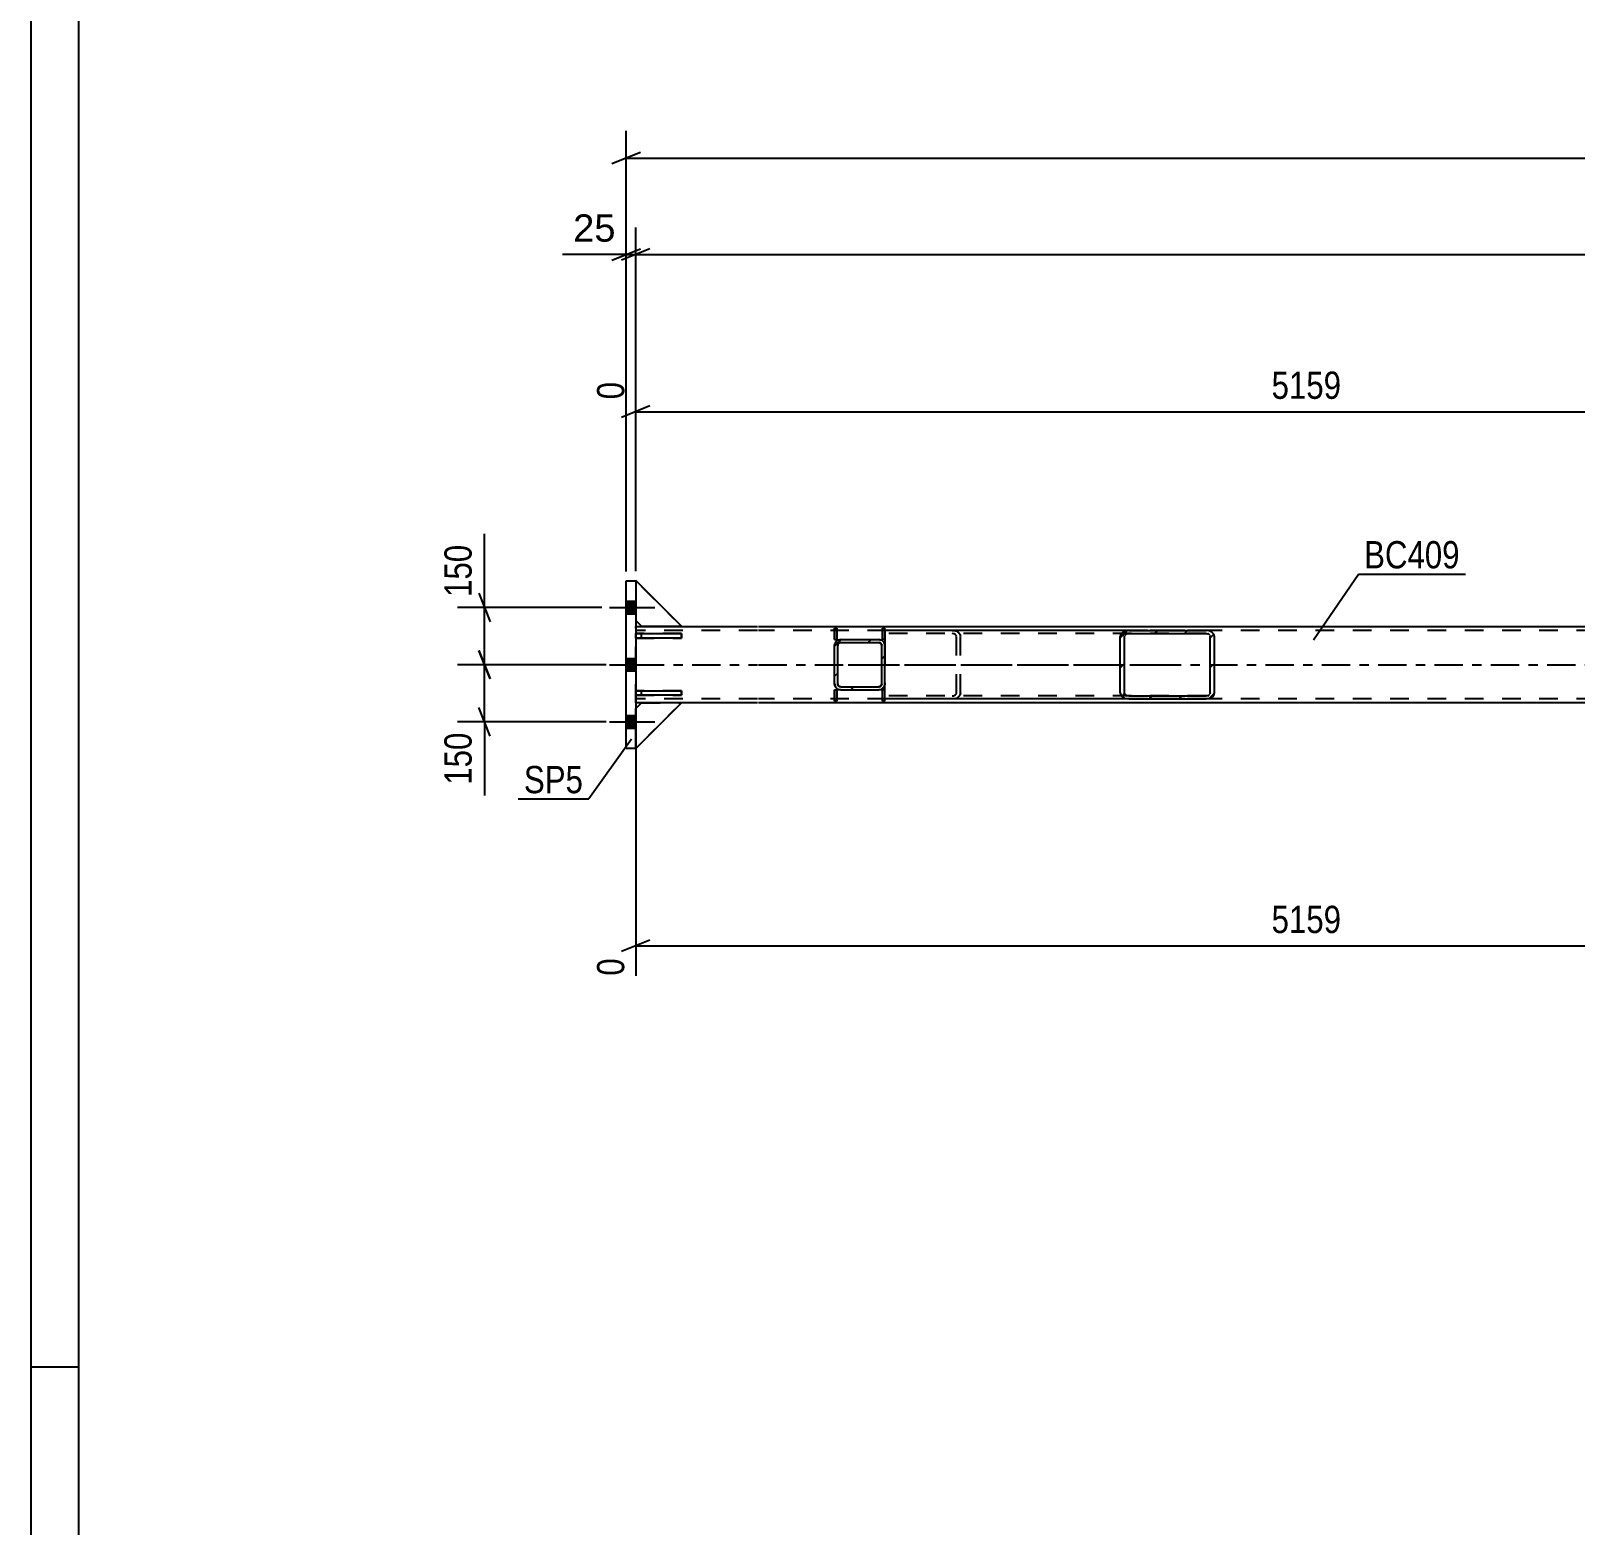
# Model space of a CAD drawing. Header units: millimetres. Extents: x 0 to 1189, y 0 to 841.
# Drawn here: x 0 to 162.2, y 281.4 to 438.4 of the extents above; entities that cross this region are included whole.
import ezdxf

# ---------------------------------------------------------------- set-up
doc = ezdxf.new("R2010")
doc.units = ezdxf.units.MM
doc.linetypes.add('DXK_LINE_DOT2', pattern=[3.9198, 1.9599, -1.9599])
doc.linetypes.add('DXK_LINE_DOT3', pattern=[5.9187, 2.979, -0.9799, 0.9799, -0.9799])
doc.styles.add('Arial', font='ARIAL.TTF', dxfattribs={"height": 0.2})
doc.styles.add('Arial Narrow', font='ARIALN.TTF', dxfattribs={"height": 0.2})

# ---------------------------------------------------------------- blocks, each defined once
blk = doc.blocks.new('Unknown-761554047-1135')
at = {"color": 5, "linetype": 'Continuous'}
for p, q in [((0, 841), (0, 0)), ((5, 836), (5, 5)), ((5, 298), (0, 298))]:
    blk.add_line(p, q, dxfattribs=at)
blk = doc.blocks.new('Part-761554047-2852 - 2746')
at = {"linetype": 'Continuous'}
h = blk.add_hatch(dxfattribs=at)
h.set_pattern_fill('', scale=0.7, style=0, pattern_type=0)
h.set_pattern_definition([(45, (123.7853, 368.2373), (-1.57154, 1.57154), [])])
h.paths.add_polyline_path([(123.45, 368.19), (123.79, 368.24), (124.07, 368.38), (124.26, 368.58), (124.33, 368.83), (124.33, 374.75), (124.26, 374.99), (124.07, 375.2), (123.79, 375.34), (123.45, 375.39), (115.32, 375.39), (114.99, 375.34), (114.7, 375.2), (114.51, 374.99), (114.44, 374.75), (114.44, 368.83), (114.51, 368.58), (114.7, 368.38), (114.99, 368.24), (115.32, 368.19)])
h.paths.add_polyline_path([(115.15, 368.53), (115.01, 368.6), (114.92, 368.71), (114.88, 368.83), (114.88, 374.75), (114.92, 374.87), (115.01, 374.97), (115.15, 375.04), (115.32, 375.07), (123.45, 375.07), (123.62, 375.04), (123.76, 374.97), (123.85, 374.87), (123.89, 374.75), (123.89, 368.83), (123.85, 368.71), (123.76, 368.6), (123.62, 368.53), (123.45, 368.51), (115.32, 368.51)])
at = {"color": 2, "linetype": 'Continuous'}
for p, q in [((115.32, 375.39), (89.71, 375.39)), ((114.51, 374.99), (114.44, 374.75)), ((114.44, 368.83), (114.44, 374.75)), ((114.88, 374.75), (114.92, 374.87)), ((114.88, 368.83), (114.88, 374.75)), ((115.32, 375.39), (114.99, 375.34)), ((115.15, 375.04), (115.32, 375.07)), ((115.32, 375.39), (123.45, 375.39)), ((115.32, 375.07), (123.45, 375.07)), ((123.79, 375.34), (123.45, 375.39)), ((123.45, 375.07), (123.62, 375.04)), ((123.85, 374.87), (123.89, 374.75)), ((123.89, 368.83), (123.89, 374.75)), ((124.33, 374.75), (124.26, 374.99)), ((124.33, 368.83), (124.33, 374.75)), ((89.71, 374.43), (89.71, 373.79)), ((89.71, 369.15), (89.71, 369.79)), ((114.44, 368.83), (114.51, 368.58)), ((114.92, 368.71), (114.88, 368.83)), ((114.99, 368.24), (115.32, 368.19)), ((115.32, 368.51), (115.15, 368.53)), ((115.32, 368.51), (123.45, 368.51)), ((123.62, 368.53), (123.45, 368.51)), ((123.45, 368.19), (123.79, 368.24)), ((123.89, 368.83), (123.85, 368.71)), ((124.26, 368.58), (124.33, 368.83)), ((115.32, 368.19), (89.71, 368.19)), ((115.32, 368.19), (123.45, 368.19))]:
    blk.add_line(p, q, dxfattribs=at)
at = {"color": 7, "linetype": 'DXK_LINE_DOT2'}
for p, q in [((89.71, 375.39), (89.71, 374.43)), ((123.45, 375.07), (89.71, 375.07)), ((96.78, 375.39), (97.11, 375.34)), ((96.95, 375.04), (96.78, 375.07)), ((97.22, 374.75), (97.18, 374.87)), ((97.22, 368.83), (97.22, 374.75)), ((97.59, 374.99), (97.66, 374.75)), ((97.66, 368.83), (97.66, 374.75)), ((123.45, 375.39), (115.32, 375.39)), ((89.71, 373.79), (89.71, 369.79)), ((89.71, 368.83), (89.71, 369.15)), ((89.71, 368.19), (89.71, 368.83)), ((123.45, 368.51), (89.71, 368.51)), ((96.78, 368.51), (96.95, 368.53)), ((97.11, 368.24), (96.78, 368.19)), ((97.18, 368.71), (97.22, 368.83)), ((97.66, 368.83), (97.59, 368.58)), ((123.45, 368.19), (115.32, 368.19))]:
    blk.add_line(p, q, dxfattribs=at)
at = {"color": 7, "linetype": 'DXK_LINE_DOT3'}
blk.add_line((85.86, 371.79), (119.39, 371.79), dxfattribs=at)
at = {"color": 7, "linetype": 'DXK_LINE_DOT2'}
for centre, radius, start, end in [((96.84, 374.66), 0.401, 32.4105, 75.4453), ((96.91, 374.56), 0.802, 32.4105, 75.4453), ((96.84, 368.92), 0.401, 284.5547, 327.5895), ((96.91, 369.01), 0.802, 284.5547, 327.5895)]:
    blk.add_arc(centre, radius, start, end, dxfattribs=at)
at = {"color": 2, "linetype": 'Continuous'}
for centre, radius, start, end in [((115.19, 374.56), 0.802, 104.5547, 147.5895), ((115.26, 374.66), 0.401, 104.5547, 147.5895), ((123.52, 374.66), 0.401, 32.4105, 75.4453), ((123.58, 374.56), 0.802, 32.4105, 75.4453), ((115.19, 369.01), 0.802, 212.4105, 255.4453), ((115.26, 368.92), 0.401, 212.4105, 255.4453), ((123.52, 368.92), 0.401, 284.5547, 327.5895), ((123.58, 369.01), 0.802, 284.5547, 327.5895)]:
    blk.add_arc(centre, radius, start, end, dxfattribs=at)
blk = doc.blocks.new('Part-761554047-2899 - 2746')
at = {"color": 2, "linetype": 'Continuous'}
for p, q in [((68.33, 375.82), (63.53, 380.62)), ((63.53, 380.62), (63.53, 376.42)), ((63.53, 376.42), (64.13, 375.82)), ((64.13, 375.82), (68.33, 375.82))]:
    blk.add_line(p, q, dxfattribs=at)
blk = doc.blocks.new('Part-761554047-2764 - 2746')
at = {"color": 2, "linetype": 'Continuous'}
for p, q in [((84.43, 375.63), (84.43, 375.63)), ((84.43, 375.63), (84.67, 375.63)), ((84.43, 374.43), (84.43, 375.63)), ((84.67, 375.63), (84.67, 375.63)), ((84.67, 374.43), (84.67, 375.63)), ((84.43, 374.43), (84.67, 374.43)), ((84.67, 374.43), (84.67, 374.43))]:
    blk.add_line(p, q, dxfattribs=at)
at = {"color": 7, "linetype": 'DXK_LINE_DOT2'}
for p, q in [((84.43, 374.43), (84.43, 375.63)), ((84.67, 375.63), (84.67, 374.43)), ((84.67, 374.43), (84.67, 374.43))]:
    blk.add_line(p, q, dxfattribs=at)
blk = doc.blocks.new('Part-761554047-2757 - 2746')
at = {"color": 2, "linetype": 'Continuous'}
for p, q in [((89.47, 367.95), (89.47, 369.15)), ((89.71, 369.15), (89.47, 369.15)), ((89.47, 367.95), (89.47, 369.15)), ((89.71, 367.95), (89.71, 369.15)), ((89.71, 367.95), (89.47, 367.95))]:
    blk.add_line(p, q, dxfattribs=at)
at = {"color": 7, "linetype": 'DXK_LINE_DOT2'}
for p, q in [((89.47, 369.15), (89.47, 369.15)), ((89.71, 367.95), (89.71, 369.15)), ((89.47, 367.95), (89.47, 367.95))]:
    blk.add_line(p, q, dxfattribs=at)
blk = doc.blocks.new('Part-761554047-2760 - 2746')
at = {"color": 2, "linetype": 'Continuous'}
for p, q in [((89.71, 375.63), (89.47, 375.63)), ((89.47, 374.43), (89.47, 375.63)), ((89.47, 374.43), (89.47, 375.63)), ((89.71, 374.43), (89.71, 375.63)), ((89.71, 374.43), (89.47, 374.43))]:
    blk.add_line(p, q, dxfattribs=at)
at = {"color": 7, "linetype": 'DXK_LINE_DOT2'}
for p, q in [((89.47, 375.63), (89.47, 375.63)), ((89.71, 374.43), (89.71, 375.63)), ((89.47, 374.43), (89.47, 374.43))]:
    blk.add_line(p, q, dxfattribs=at)
blk = doc.blocks.new('Part-761554047-2761 - 2746')
at = {"color": 2, "linetype": 'Continuous'}
for p, q in [((84.43, 369.15), (84.43, 369.15)), ((84.43, 369.15), (84.43, 367.95)), ((84.43, 369.15), (84.67, 369.15)), ((84.67, 369.15), (84.67, 369.15)), ((84.67, 369.15), (84.67, 367.95)), ((84.67, 367.95), (84.43, 367.95)), ((84.67, 367.95), (84.67, 367.95))]:
    blk.add_line(p, q, dxfattribs=at)
at = {"color": 7, "linetype": 'DXK_LINE_DOT2'}
for p, q in [((84.43, 367.95), (84.43, 369.15)), ((84.67, 369.15), (84.67, 367.95))]:
    blk.add_line(p, q, dxfattribs=at)
blk = doc.blocks.new('Part-761554047-2882 - 2746')
at = {"color": 7, "linetype": 'DXK_LINE_DOT2'}
for p, q in [((68.33, 369.06), (63.53, 369.06)), ((63.53, 369.06), (63.53, 368.58)), ((63.53, 368.58), (68.33, 368.58)), ((64.13, 368.58), (64.13, 369.06)), ((68.33, 368.58), (68.33, 369.06))]:
    blk.add_line(p, q, dxfattribs=at)
blk = doc.blocks.new('Part-761554047-2777 - 2746')
at = {"color": 2, "linetype": 'Continuous'}
for p, q in [((63.53, 375.79), (76.33, 375.79)), ((76.43, 375.79), (666.07, 375.79)), ((64.13, 367.79), (63.53, 367.79)), ((76.33, 367.79), (68.33, 367.79)), ((661.27, 367.79), (76.43, 367.79))]:
    blk.add_line(p, q, dxfattribs=at)
at = {"color": 7, "linetype": 'DXK_LINE_DOT2'}
for p, q in [((63.53, 367.79), (63.53, 375.79)), ((76.33, 375.39), (63.53, 375.39)), ((666.07, 375.39), (76.43, 375.39)), ((76.33, 368.19), (63.53, 368.19)), ((68.33, 367.79), (64.13, 367.79)), ((666.07, 368.19), (76.43, 368.19))]:
    blk.add_line(p, q, dxfattribs=at)
at = {"color": 7, "linetype": 'DXK_LINE_DOT3'}
for p, q in [((63.53, 371.79), (76.33, 371.79)), ((76.43, 371.79), (666.07, 371.79))]:
    blk.add_line(p, q, dxfattribs=at)
blk = doc.blocks.new('Part-761554047-2902 - 2746')
at = {"color": 7, "linetype": 'DXK_LINE_DOT2'}
for p, q in [((68.33, 375.82), (63.53, 380.62)), ((63.53, 380.62), (63.53, 376.42)), ((63.53, 376.42), (64.13, 375.82)), ((64.13, 375.82), (68.33, 375.82))]:
    blk.add_line(p, q, dxfattribs=at)
blk = doc.blocks.new('Part-761554047-2879 - 2746')
at = {"color": 2, "linetype": 'Continuous'}
for p, q in [((62.53, 380.59), (63.53, 380.59)), ((62.53, 362.99), (62.53, 380.59)), ((63.53, 380.59), (63.53, 362.99)), ((63.53, 362.99), (62.53, 362.99))]:
    blk.add_line(p, q, dxfattribs=at)
blk = doc.blocks.new('Bolt-761554047-2811 - 2746')
at = {"linetype": 'Continuous'}
for points in [[(63.53, 377.13), (63.53, 378.45), (62.53, 378.45), (62.53, 377.13)], [(63.53, 377.13), (63.53, 378.45), (62.53, 378.45), (62.53, 377.13)], [(63.53, 377.13), (63.53, 378.45), (62.53, 378.45), (62.53, 377.13)], [(63.53, 377.13), (63.53, 378.45), (62.53, 378.45), (62.53, 377.13)], [(63.53, 371.13), (63.53, 372.45), (62.53, 372.45), (62.53, 371.13)], [(63.53, 371.13), (63.53, 372.45), (62.53, 372.45), (62.53, 371.13)], [(63.53, 365.13), (63.53, 366.45), (62.53, 366.45), (62.53, 365.13)], [(63.53, 365.13), (63.53, 366.45), (62.53, 366.45), (62.53, 365.13)], [(63.53, 365.13), (63.53, 366.45), (62.53, 366.45), (62.53, 365.13)], [(63.53, 365.13), (63.53, 366.45), (62.53, 366.45), (62.53, 365.13)]]:
    blk.add_hatch(color=1, dxfattribs=at).paths.add_polyline_path(points)
at = {"color": 1, "linetype": 'Continuous'}
for p, q in [((62.53, 378.45), (63.53, 378.45)), ((62.53, 378.45), (63.53, 378.45)), ((62.53, 378.45), (63.53, 378.45)), ((62.53, 378.45), (63.53, 378.45)), ((60.77, 377.79), (65.53, 377.79)), ((60.77, 377.79), (65.53, 377.79)), ((60.77, 377.79), (65.53, 377.79)), ((60.77, 377.79), (65.53, 377.79)), ((62.53, 377.13), (63.53, 377.13)), ((62.53, 377.13), (63.53, 377.13)), ((62.53, 377.13), (63.53, 377.13)), ((62.53, 377.13), (63.53, 377.13)), ((60.77, 371.79), (65.53, 371.79)), ((60.77, 371.79), (65.53, 371.79)), ((62.53, 372.45), (63.53, 372.45)), ((62.53, 372.45), (63.53, 372.45)), ((62.53, 371.13), (63.53, 371.13)), ((62.53, 371.13), (63.53, 371.13)), ((60.77, 365.79), (65.53, 365.79)), ((60.77, 365.79), (65.53, 365.79)), ((60.77, 365.79), (65.53, 365.79)), ((60.77, 365.79), (65.53, 365.79)), ((62.53, 366.45), (63.53, 366.45)), ((62.53, 366.45), (63.53, 366.45)), ((62.53, 366.45), (63.53, 366.45)), ((62.53, 366.45), (63.53, 366.45)), ((62.53, 365.13), (63.53, 365.13)), ((62.53, 365.13), (63.53, 365.13)), ((62.53, 365.13), (63.53, 365.13)), ((62.53, 365.13), (63.53, 365.13))]:
    blk.add_line(p, q, dxfattribs=at)
blk = doc.blocks.new('Part-761554047-2881 - 2746')
at = {"color": 7, "linetype": 'DXK_LINE_DOT2'}
for p, q in [((68.33, 375.06), (63.53, 375.06)), ((63.53, 375.06), (63.53, 374.58)), ((64.13, 374.58), (64.13, 375.06)), ((68.33, 374.58), (68.33, 375.06)), ((63.53, 374.58), (68.33, 374.58))]:
    blk.add_line(p, q, dxfattribs=at)
blk = doc.blocks.new('Part-761554047-2883 - 2746')
at = {"color": 2, "linetype": 'Continuous'}
for p, q in [((63.53, 375.06), (68.33, 375.06)), ((63.53, 374.58), (63.53, 375.06)), ((68.33, 375.06), (68.33, 374.58)), ((68.33, 374.58), (63.53, 374.58))]:
    blk.add_line(p, q, dxfattribs=at)
at = {"color": 7, "linetype": 'DXK_LINE_DOT2'}
blk.add_line((64.13, 374.58), (64.13, 375.06), dxfattribs=at)
blk = doc.blocks.new('Part-761554047-2884 - 2746')
at = {"color": 2, "linetype": 'Continuous'}
for p, q in [((63.53, 369.06), (68.33, 369.06)), ((63.53, 368.58), (63.53, 369.06)), ((68.33, 368.58), (63.53, 368.58)), ((68.33, 369.06), (68.33, 368.58))]:
    blk.add_line(p, q, dxfattribs=at)
at = {"color": 7, "linetype": 'DXK_LINE_DOT2'}
blk.add_line((64.13, 368.58), (64.13, 369.06), dxfattribs=at)
blk = doc.blocks.new('Part-761554047-2853 - 2746')
at = {"linetype": 'Continuous'}
h = blk.add_hatch(dxfattribs=at)
h.set_pattern_fill('', scale=0.7, style=0, pattern_type=0)
h.set_pattern_definition([(45, (89.3165, 369.1973), (-1.57154, 1.57154), [])])
h.paths.add_polyline_path([(89.07, 369.15), (89.32, 369.2), (89.52, 369.34), (89.66, 369.54), (89.71, 369.79), (89.71, 373.79), (89.66, 374.03), (89.52, 374.24), (89.32, 374.38), (89.07, 374.43), (85.07, 374.43), (84.83, 374.38), (84.62, 374.24), (84.48, 374.03), (84.43, 373.79), (84.43, 369.79), (84.48, 369.54), (84.62, 369.34), (84.83, 369.2), (85.07, 369.15)])
h.paths.add_polyline_path([(84.95, 369.49), (84.85, 369.56), (84.78, 369.67), (84.75, 369.79), (84.75, 373.79), (84.78, 373.91), (84.85, 374.01), (84.95, 374.08), (85.07, 374.11), (89.07, 374.11), (89.19, 374.08), (89.3, 374.01), (89.37, 373.91), (89.39, 373.79), (89.39, 369.79), (89.37, 369.67), (89.3, 369.56), (89.19, 369.49), (89.07, 369.47), (85.07, 369.47)])
at = {"color": 7, "linetype": 'DXK_LINE_DOT2'}
for p, q in [((84.43, 373.79), (84.48, 374.03)), ((84.43, 369.79), (84.43, 373.79)), ((84.78, 373.91), (84.75, 373.79)), ((84.75, 369.79), (84.75, 373.79)), ((84.83, 374.38), (85.07, 374.43)), ((85.07, 374.11), (84.95, 374.08)), ((85.07, 374.43), (89.07, 374.43)), ((85.07, 374.11), (89.07, 374.11)), ((89.07, 374.43), (89.32, 374.38)), ((89.19, 374.08), (89.07, 374.11)), ((89.39, 373.79), (89.37, 373.91)), ((89.39, 369.79), (89.39, 373.79)), ((89.66, 374.03), (89.71, 373.79)), ((89.71, 369.79), (89.71, 373.79)), ((84.48, 369.54), (84.43, 369.79)), ((84.75, 369.79), (84.78, 369.67)), ((85.07, 369.15), (84.83, 369.2)), ((84.95, 369.49), (85.07, 369.47)), ((85.07, 369.47), (89.07, 369.47)), ((85.07, 369.15), (89.07, 369.15)), ((89.07, 369.47), (89.19, 369.49)), ((89.32, 369.2), (89.07, 369.15)), ((89.37, 369.67), (89.39, 369.79)), ((89.71, 369.79), (89.66, 369.54))]:
    blk.add_line(p, q, dxfattribs=at)
at = {"color": 2, "linetype": 'Continuous'}
for p, q in [((84.48, 374.03), (84.43, 373.79)), ((84.43, 369.79), (84.43, 373.79)), ((84.75, 373.79), (84.78, 373.91)), ((84.75, 369.79), (84.75, 373.79)), ((85.07, 374.43), (84.83, 374.38)), ((84.95, 374.08), (85.07, 374.11)), ((85.07, 374.43), (89.07, 374.43)), ((85.07, 374.11), (89.07, 374.11)), ((89.32, 374.38), (89.07, 374.43)), ((89.07, 374.11), (89.19, 374.08)), ((89.37, 373.91), (89.39, 373.79)), ((89.39, 369.79), (89.39, 373.79)), ((89.71, 373.79), (89.66, 374.03)), ((89.71, 369.79), (89.71, 373.79)), ((84.43, 369.79), (84.48, 369.54)), ((84.78, 369.67), (84.75, 369.79)), ((84.83, 369.2), (85.07, 369.15)), ((85.07, 369.47), (84.95, 369.49)), ((85.07, 369.47), (89.07, 369.47)), ((85.07, 369.15), (89.07, 369.15)), ((89.19, 369.49), (89.07, 369.47)), ((89.07, 369.15), (89.32, 369.2)), ((89.39, 369.79), (89.37, 369.67)), ((89.66, 369.54), (89.71, 369.79))]:
    blk.add_line(p, q, dxfattribs=at)
at = {"color": 7, "linetype": 'DXK_LINE_DOT2'}
for centre, radius, start, end in [((85.07, 373.79), 0.64, 112.5, 157.5), ((85.07, 373.79), 0.32, 112.5, 157.5), ((89.07, 373.79), 0.32, 22.5, 67.5), ((89.07, 373.79), 0.64, 22.5, 67.5), ((85.07, 369.79), 0.64, 202.5, 247.5), ((85.07, 369.79), 0.32, 202.5, 247.5), ((89.07, 369.79), 0.32, 292.5, 337.5), ((89.07, 369.79), 0.64, 292.5, 337.5)]:
    blk.add_arc(centre, radius, start, end, dxfattribs=at)
at = {"color": 2, "linetype": 'Continuous'}
for centre, radius, start, end in [((85.07, 373.79), 0.64, 112.5, 157.5), ((85.07, 373.79), 0.32, 112.5, 157.5), ((89.07, 373.79), 0.32, 22.5, 67.5), ((89.07, 373.79), 0.64, 22.5, 67.5), ((85.07, 369.79), 0.64, 202.5, 247.5), ((85.07, 369.79), 0.32, 202.5, 247.5), ((89.07, 369.79), 0.32, 292.5, 337.5), ((89.07, 369.79), 0.64, 292.5, 337.5)]:
    blk.add_arc(centre, radius, start, end, dxfattribs=at)
blk = doc.blocks.new('Part-761554047-2887 - 2746')
at = {"color": 7, "linetype": 'DXK_LINE_DOT2'}
for p, q in [((63.53, 367.19), (64.13, 367.79)), ((68.33, 367.79), (63.53, 362.99)), ((63.53, 362.99), (63.53, 367.19)), ((64.13, 367.79), (68.33, 367.79))]:
    blk.add_line(p, q, dxfattribs=at)
blk = doc.blocks.new('Part-761554047-2890 - 2746')
at = {"color": 2, "linetype": 'Continuous'}
for p, q in [((63.53, 367.19), (64.13, 367.79)), ((68.33, 367.79), (63.53, 362.99)), ((63.53, 362.99), (63.53, 367.19)), ((68.33, 367.79), (64.13, 367.79))]:
    blk.add_line(p, q, dxfattribs=at)
blk = doc.blocks.new('Part-761554047-2893 - 2746')
at = {"color": 7, "linetype": 'DXK_LINE_DOT2'}
for p, q in [((63.53, 367.19), (64.13, 367.79)), ((68.33, 367.79), (63.53, 362.99)), ((63.53, 362.99), (63.53, 367.19)), ((64.13, 367.79), (68.33, 367.79))]:
    blk.add_line(p, q, dxfattribs=at)
blk = doc.blocks.new('Part-761554047-2896 - 2746')
at = {"color": 7, "linetype": 'DXK_LINE_DOT2'}
for p, q in [((68.33, 375.82), (63.53, 380.62)), ((63.53, 380.62), (63.53, 376.42)), ((63.53, 376.42), (64.13, 375.82)), ((64.13, 375.82), (68.33, 375.82))]:
    blk.add_line(p, q, dxfattribs=at)
blk = doc.blocks.new('StraightDimension-761554047-3034 - 2746')
at = {"color": 7, "linetype": 'Continuous'}
for p, q in [((63.53, 366.79), (63.53, 339.12)), ((204.44, 357.15), (204.44, 333.64)), ((65.03, 342.85), (62.03, 341.65)), ((202.94, 341.65), (205.94, 342.85)), ((63.53, 342.25), (204.44, 342.25))]:
    blk.add_line(p, q, dxfattribs=at)
at = {"color": 0}
blk.add_wipeout([(138.24, 343), (138.24, 347.2), (129.73, 347.2), (129.73, 343)], dxfattribs=at)
at = {"color": 0, "linetype": 'Continuous'}
for points in [[(62.93, 341.55), (58.73, 341.55), (58.73, 338.52), (62.93, 338.52)], [(203.84, 341.55), (199.64, 341.55), (199.64, 333.04), (203.84, 333.04)]]:
    blk.add_wipeout(points, dxfattribs=at)
at = {"color": 3, "style": 'Arial Narrow'}
blk.add_text('5159', height=2.863, dxfattribs=at).set_placement((130.33, 343.6))
at = {"color": 3, "linetype": 'Continuous', "style": 'Arial Narrow'}
for s, height, p in [('0', 2.86, (62.33, 339.12)), ('5159', 2.863, (203.24, 333.64))]:
    blk.add_text(s, height=height, rotation=90.0002, dxfattribs=at).set_placement(p)
blk = doc.blocks.new('StraightDimension-761554047-3052 - 2746')
at = {"color": 7, "linetype": 'Continuous'}
for p, q in [((47.05, 373.29), (48.25, 370.29)), ((60.44, 371.79), (44.8, 371.79)), ((47.65, 365.79), (47.65, 371.79)), ((48.25, 364.29), (47.05, 367.29)), ((60.44, 365.79), (44.8, 365.79))]:
    blk.add_line(p, q, dxfattribs=at)
at = {"color": 0}
blk.add_wipeout([(46.9, 365.26), (42.7, 365.26), (42.7, 358.58), (46.9, 358.58)], dxfattribs=at)
at = {"color": 7, "linetype": 'Continuous'}
blk.add_line((47.65, 365.79), (47.65, 358.05), dxfattribs=at)
blk.add_line((47.65, 365.79), (47.65, 358.05), dxfattribs=at)
at = {"color": 3, "style": 'Arial Narrow'}
blk.add_text('150', height=2.863, rotation=90.0002, dxfattribs=at).set_placement((46.3, 359.18))
blk = doc.blocks.new('StraightDimension-761554047-3062 - 2746')
at = {"color": 7, "linetype": 'Continuous'}
for p, q in [((47.05, 379.29), (48.25, 376.29)), ((59.99, 377.79), (44.8, 377.79)), ((47.65, 371.79), (47.65, 377.79)), ((48.25, 370.29), (47.05, 373.29)), ((60.44, 371.79), (44.8, 371.79))]:
    blk.add_line(p, q, dxfattribs=at)
at = {"color": 0}
blk.add_wipeout([(46.9, 385), (42.7, 385), (42.7, 378.31), (46.9, 378.31)], dxfattribs=at)
at = {"color": 7, "linetype": 'Continuous'}
blk.add_line((47.65, 377.79), (47.65, 385.52), dxfattribs=at)
blk.add_line((47.65, 377.79), (47.65, 385.52), dxfattribs=at)
at = {"color": 3, "style": 'Arial Narrow'}
blk.add_text('150', height=2.863, rotation=90.0002, dxfattribs=at).set_placement((46.3, 378.91))
blk = doc.blocks.new('StraightDimension-761554047-3073 - 2746')
at = {"color": 7, "linetype": 'Continuous'}
for p, q in [((62.53, 381.59), (62.53, 427.86)), ((64.03, 425.61), (61.03, 424.41)), ((62.53, 425.01), (667.07, 425.01))]:
    blk.add_line(p, q, dxfattribs=at)
blk = doc.blocks.new('StraightDimension-761554047-13181 - 2746')
at = {"color": 7, "linetype": 'Continuous'}
for p, q in [((204.44, 384.94), (204.44, 406.99)), ((63.53, 381.62), (63.53, 401.5)), ((65.03, 398.97), (62.03, 397.77)), ((63.53, 398.37), (204.44, 398.37)), ((202.94, 397.77), (205.94, 398.97))]:
    blk.add_line(p, q, dxfattribs=at)
at = {"color": 0, "linetype": 'Continuous'}
for points in [[(203.84, 407.59), (199.64, 407.59), (199.64, 399.07), (203.84, 399.07)], [(62.93, 402.1), (58.73, 402.1), (58.73, 399.07), (62.93, 399.07)]]:
    blk.add_wipeout(points, dxfattribs=at)
at = {"color": 0}
blk.add_wipeout([(138.24, 399.12), (138.24, 403.32), (129.73, 403.32), (129.73, 399.12)], dxfattribs=at)
at = {"color": 3, "linetype": 'Continuous', "style": 'Arial Narrow'}
for s, height, p in [('5159', 2.863, (203.24, 399.67)), ('0', 2.86, (62.33, 399.67))]:
    blk.add_text(s, height=height, rotation=90.0002, dxfattribs=at).set_placement(p)
at = {"color": 3, "style": 'Arial Narrow'}
blk.add_text('5159', height=2.863, dxfattribs=at).set_placement((130.33, 399.72))
blk = doc.blocks.new('StraightDimension-761554047-13311 - 2746')
at = {"color": 7, "linetype": 'Continuous'}
for p, q in [((63.53, 381.62), (63.53, 417.73)), ((65.03, 415.48), (62.03, 414.28)), ((63.53, 414.88), (666.07, 414.88))]:
    blk.add_line(p, q, dxfattribs=at)
blk = doc.blocks.new('StraightDimension-761554047-13312 - 2746')
at = {"color": 7, "linetype": 'Continuous'}
for p, q in [((62.53, 381.59), (62.53, 417.73)), ((63.53, 381.62), (63.53, 417.73)), ((61.03, 414.28), (64.03, 415.48)), ((65.03, 415.48), (62.03, 414.28)), ((62.53, 414.88), (63.53, 414.88))]:
    blk.add_line(p, q, dxfattribs=at)
at = {"color": 0}
blk.add_wipeout([(62.01, 415.63), (62.01, 419.83), (56.36, 419.83), (56.36, 415.63)], dxfattribs=at)
at = {"color": 7, "linetype": 'Continuous'}
blk.add_line((62.53, 414.88), (55.83, 414.88), dxfattribs=at)
blk.add_line((62.53, 414.88), (55.83, 414.88), dxfattribs=at)
at = {"color": 3, "style": 'Arial'}
blk.add_text('25', height=2.865, dxfattribs=at).set_placement((56.96, 416.23))
blk = doc.blocks.new('Mark-761554047-2875 - 2746')
at = {"color": 0}
blk.add_wipeout([(58, 358.29), (58, 361.29), (51.79, 361.29), (51.79, 358.29)], dxfattribs=at)
blk.add_wipeout([(58, 358.29), (58, 361.29), (51.79, 361.29), (51.79, 358.29)], dxfattribs=at)
at = {"color": 30, "linetype": 'Continuous'}
for p in [(63.1, 363.98), (51.19, 357.69)]:
    blk.add_line(p, (58.6, 357.69), dxfattribs=at)
at = {"color": 3, "style": 'Arial Narrow'}
blk.add_text('SP5', height=2.863, dxfattribs=at).set_placement((51.79, 358.29))
blk = doc.blocks.new('Mark-761554047-2773 - 2746')
at = {"color": 0}
blk.add_wipeout([(150.1, 381.91), (150.1, 384.91), (140.05, 384.91), (140.05, 381.91)], dxfattribs=at)
blk.add_wipeout([(150.1, 381.91), (150.1, 384.91), (140.05, 384.91), (140.05, 381.91)], dxfattribs=at)
at = {"color": 30, "linetype": 'Continuous'}
for p, q in [((134.74, 374.41), (139.45, 381.31)), ((139.45, 381.31), (150.7, 381.31))]:
    blk.add_line(p, q, dxfattribs=at)
at = {"color": 3, "style": 'Arial Narrow'}
blk.add_text('BC409', height=2.863, dxfattribs=at).set_placement((140.05, 381.91))

msp = doc.modelspace()

# ---------------------------------------------------------------- block references
for name in ['Unknown-761554047-1135', 'Part-761554047-2879 - 2746', 'Part-761554047-2899 - 2746', 'Part-761554047-2902 - 2746', 'Part-761554047-2896 - 2746', 'Bolt-761554047-2811 - 2746', 'Part-761554047-2777 - 2746', 'Part-761554047-2881 - 2746', 'Part-761554047-2883 - 2746', 'Part-761554047-2764 - 2746', 'Part-761554047-2852 - 2746', 'Part-761554047-2760 - 2746', 'Part-761554047-2853 - 2746', 'Part-761554047-2882 - 2746', 'Part-761554047-2884 - 2746', 'Part-761554047-2761 - 2746', 'Part-761554047-2757 - 2746', 'Part-761554047-2887 - 2746', 'Part-761554047-2890 - 2746', 'Part-761554047-2893 - 2746']:
    msp.add_blockref(name, (0, 0))

# ---------------------------------------------------------------- next in the draw order: block references
msp.add_blockref('StraightDimension-761554047-3034 - 2746', (0, 0))

# ---------------------------------------------------------------- next in the draw order: block references
msp.add_blockref('StraightDimension-761554047-3052 - 2746', (0, 0))

# ---------------------------------------------------------------- next in the draw order: block references
for name in ['StraightDimension-761554047-3062 - 2746', 'Mark-761554047-2875 - 2746']:
    msp.add_blockref(name, (0, 0))

# ---------------------------------------------------------------- next in the draw order: block references
msp.add_blockref('StraightDimension-761554047-3073 - 2746', (0, 0))

# ---------------------------------------------------------------- next in the draw order: block references
msp.add_blockref('StraightDimension-761554047-13181 - 2746', (0, 0))

# ---------------------------------------------------------------- next in the draw order: block references
msp.add_blockref('StraightDimension-761554047-13311 - 2746', (0, 0))

# ---------------------------------------------------------------- next in the draw order: block references
for name in ['StraightDimension-761554047-13312 - 2746', 'Mark-761554047-2773 - 2746']:
    msp.add_blockref(name, (0, 0))

doc.saveas('drawing.dxf')
